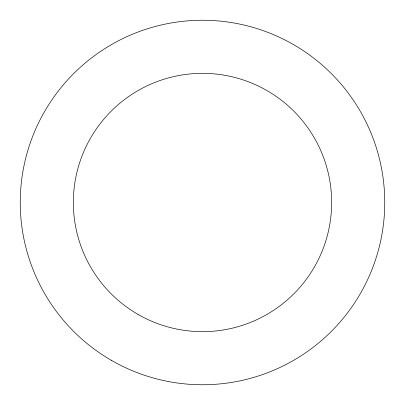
<?xml version="1.0" encoding="UTF-8"?>
<svg xmlns="http://www.w3.org/2000/svg" width="405" height="405" viewBox="0 0 405 405"><rect width="100%" height="100%" fill="white"/><g stroke="black" fill="none" stroke-linecap="round" stroke-linejoin="round"><path stroke-width="0.61" d="M137.923 314.351A129.154 129.154 0 0 0 331.654 202.5A129.154 129.154 0 0 0 137.923 90.649A129.154 129.154 0 0 0 137.923 314.351M111.375 360.334A182.25 182.25 0 0 0 384.75 202.5A182.25 182.25 0 0 0 111.375 44.666A182.25 182.25 0 0 0 111.375 360.334"/></g></svg>
